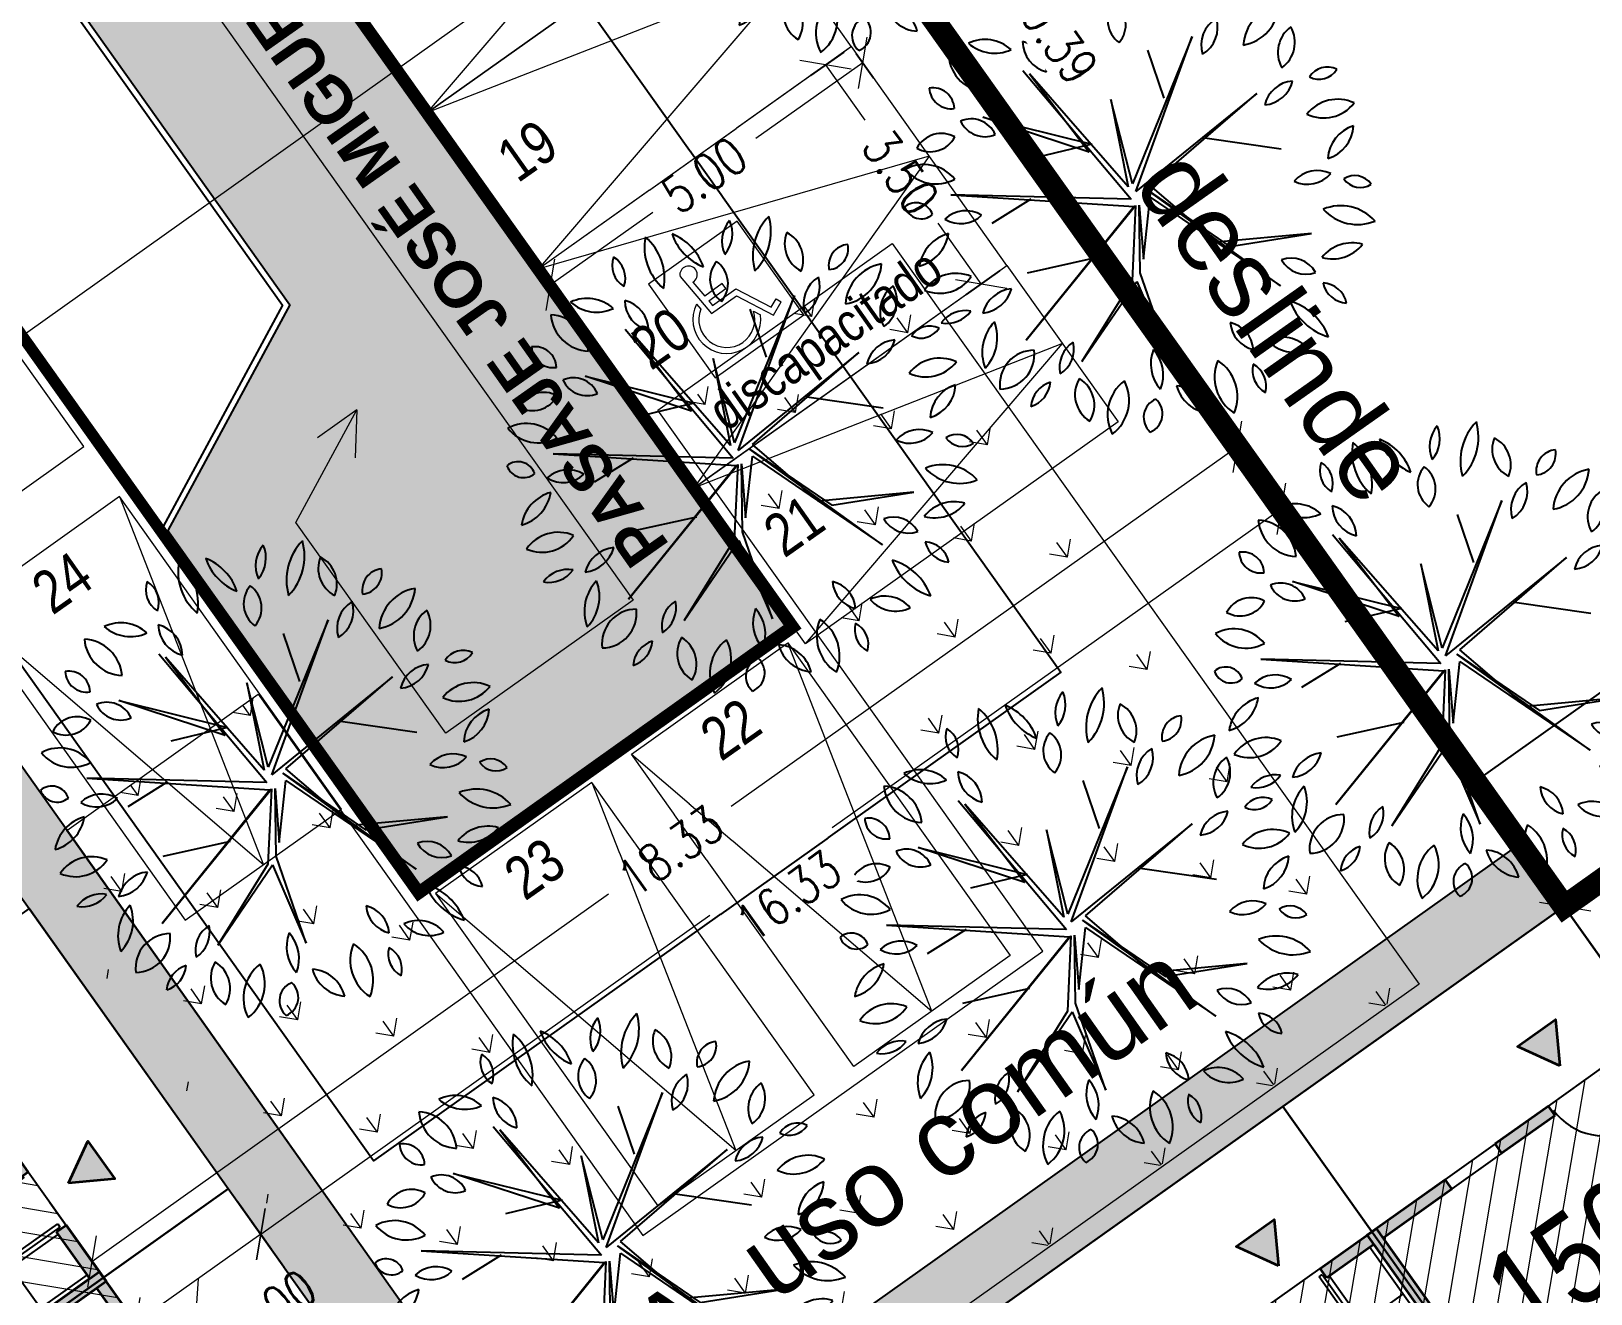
# Model space of a CAD drawing. Header units: metres. Extents: x 12 to 777, y -493 to 333.
# Drawn here: x 530 to 550.33, y -260.32 to -243.86 of the extents above; entities that cross this region are included whole.
import ezdxf
from ezdxf.enums import TextEntityAlignment as Align

# ---------------------------------------------------------------- set-up
doc = ezdxf.new("R2010")
doc.units = ezdxf.units.M
doc.header["$LTSCALE"] = 5
doc.header["$MEASUREMENT"] = 0
for name, pattern in [('CENTER2', [1.125, 0.75, -0.125, 0.125, -0.125]), ('DASHED2', [0.375, 0.25, -0.125]), ('HIDDEN', [0.375, 0.25, -0.125]), ('PHANTOM2', [1.25, 0.625, -0.125, 0.125, -0.125, 0.125, -0.125])]:
    doc.linetypes.add(name, pattern=pattern)
doc.layers.get('0').update_dxf_attribs({"color": 30})
for name, color, linetype, lineweight in [('A-ANNO-DIMS', 3, 'Continuous', 18), ('A-ANNO-TEXT', 3, 'Continuous', 18), ('A-DOOR-FULL', 4, 'Continuous', 25), ('A-ELEV-OVHD', 3, 'HIDDEN', 18), ('A-FLOR-PATT', 8, 'Continuous', 18), ('A-FLOR-STRS', 4, 'Continuous', 25), ('A-FLOR-WDWK', 4, 'Continuous', 25), ('A-FURN', 8, 'Continuous', 18), ('A-WALL-FULL', 7, 'Continuous', 35), ('A-WALL-PATT', 8, 'Continuous', 18), ('G-PLAN-OTLN', 7, 'Continuous', 35), ('U-ANNO-PATT', 8, 'Continuous', 18), ('U-ANNO-SYMB', 3, 'Continuous', 18), ('U-BLDG-TYPE', 7, 'Continuous', 35), ('U-CURB', 4, 'Continuous', 25), ('U-PARK-MNR', 255, 'Continuous', 13), ('U-PROP-NEW', 1, 'PHANTOM2', 50)]:
    doc.layers.add(name, color=color, linetype=linetype, lineweight=lineweight)
for name, color, linetype in [('U-BLDG', 7, 'Continuous'), ('U-PROP', 1, 'Continuous'), ('U-SDWK', 4, 'Continuous'), ('U-STRT', 4, 'Continuous'), ('U-VEGE', 70, 'Continuous')]:
    doc.layers.add(name, color=color, linetype=linetype)
doc.styles.add('E-ARIAL', font='arial.ttf')
doc.styles.add('E-ROMANS', font='romans.shx', dxfattribs={"width": 0.8})
doc.dimstyles.new('E-0200_TICK_24', dxfattribs={"dimscale": 0.001, "dimtxt": 480, "dimasz": 480, "dimexe": 240, "dimexo": 120, "dimgap": 240, "dimtad": 0, "dimzin": 0, "dimdsep": 46, "dimtxsty": 'E-ROMANS', "dimblk": 'OBLIQUE', "dimcen": 240, "dimclrd": 256, "dimclre": 256, "dimclrt": 256, "dimadec": 0, "dimazin": 0, "dimtfac": 1, "dimtmove": 1, "dimatfit": 3, "dimldrblk": 'OPEN90', "dimfxl": 1, "dimtfill": 1, "dimtolj": 1, "dimtzin": 0, "dimlwd": -1, "dimarcsym": 0})

# ---------------------------------------------------------------- blocks, each defined once
blk = doc.blocks.new('arbolito')
at = {"linetype": 'ByBlock'}
for p, q in [((-435.9256, -26.3309), (-435.8532, -27.2363)), ((-436.2486, -26.4124), (-435.8532, -26.8711)), ((-435.8894, -26.8983), (-436.2486, -26.4124)), ((-435.826, -27.1729), (-435.9075, -26.3671)), ((-435.9075, -26.3671), (-435.8894, -26.8983)), ((-436.6319, -26.6538), (-435.8622, -27.2786)), ((-435.8532, -27.2363), (-436.6319, -26.6538)), ((-435.3912, -26.8953), (-435.3127, -26.6327)), ((-435.8532, -26.8711), (-436.1459, -26.7534)), ((-435.6298, -26.7353), (-435.826, -27.1729)), ((-435.8079, -27.2182), (-435.0745, -26.7112)), ((-435.0745, -26.7112), (-435.7989, -27.1729)), ((-435.7989, -27.1729), (-435.6298, -26.7353)), ((-436.2936, -26.9224), (-436.5411, -26.9073)), ((-434.9689, -27.1639), (-435.8079, -27.2182)), ((-435.7264, -27.2363), (-434.9689, -27.1639)), ((-435.3369, -27.1971), (-435.0351, -27.4838)), ((-436.7556, -27.5291), (-435.8532, -27.2786)), ((-435.8622, -27.2786), (-436.7556, -27.5291)), ((-436.2001, -27.3812), (-436.5411, -27.2363)), ((-435.8532, -27.2786), (-436.1037, -27.5985)), ((-435.7536, -27.2454), (-435.5665, -27.7524)), ((-435.4669, -28.0845), (-435.7536, -27.2454)), ((-435.6117, -27.6921), (-435.7264, -27.2363)), ((-436.0433, -27.5895), (-435.8351, -27.2876)), ((-435.986, -27.5382), (-435.7626, -27.2876)), ((-435.8351, -27.2876), (-435.986, -27.5382)), ((-435.7626, -27.2876), (-435.4669, -28.0845)), ((-436.1037, -27.5985), (-436.5775, -27.7977)), ((-436.5775, -27.7977), (-436.0856, -27.6166)), ((-436.1822, -28.0663), (-436.0433, -27.5895)), ((-436.0856, -27.6166), (-436.1822, -28.0663)), ((-435.1651, -27.9517), (-435.6117, -27.6921)), ((-435.5665, -27.7524), (-435.1651, -27.9517))]:
    blk.add_line(p, q, dxfattribs=at)
for centre, radius, start, end in [((-435.6723, -26.087), 0.135, 125.40933, 202.71009), ((-435.875, -26.0291), 0.135, 305.40933, 22.71009), ((-435.3452, -26.1999), 0.2928, 133.81169, 194.30773), ((-435.8316, -26.0609), 0.2928, 313.81169, 14.30773), ((-436.0226, -26.144), 0.2149, 149.47372, 231.75859), ((-436.3406, -26.2036), 0.2149, 329.47372, 51.75859), ((-435.8748, -25.9958), 0.2103, 192.30595, 259.6849), ((-436.118, -26.2476), 0.2103, 12.30595, 79.6849), ((-435.1384, -26.1418), 0.2943, 163.46423, 212.79056), ((-435.668, -26.2174), 0.2943, 343.46423, 32.79056), ((-436.2957, -26.1795), 0.1161, 146.81507, 244.01934), ((-436.4437, -26.2203), 0.1161, 326.81507, 64.01934), ((-435.0833, -26.3473), 0.1729, 104.10036, 168.46502), ((-435.2949, -26.145), 0.1729, 284.10036, 348.46502), ((-435.6964, -26.2995), 0.1708, 145.52479, 220.83273), ((-435.9665, -26.3145), 0.1708, 325.52479, 40.83273), ((-436.5686, -26.4756), 0.1498, 25.45365, 116.6852), ((-436.5006, -26.2773), 0.1498, 205.45365, 296.6852), ((-435.2752, -26.4618), 0.1476, 103.89139, 198.90395), ((-435.4502, -26.3664), 0.1476, 283.89139, 18.90395), ((-434.886, -26.5821), 0.3032, 100.3005, 160.44765), ((-435.2259, -26.1823), 0.3032, 280.3005, 340.44765), ((-436.5415, -26.3874), 0.2105, 183.31893, 263.19036), ((-436.7766, -26.6086), 0.2105, 3.31893, 83.19036), ((-436.2175, -26.3869), 0.1434, 168.8066, 257.6391), ((-436.3888, -26.4991), 0.1434, 348.8066, 77.6391), ((-434.8225, -26.5501), 0.1648, 122.58173, 207.17999), ((-435.0579, -26.4865), 0.1648, 302.58173, 27.17999), ((-436.7822, -26.5887), 0.0949, 163.49335, 274.46973), ((-436.8658, -26.6563), 0.0949, 343.49335, 94.46973), ((-434.7372, -26.7537), 0.1148, 59.98145, 155.66759), ((-434.7844, -26.607), 0.1148, 239.98145, 335.66759), ((-436.7107, -26.902), 0.1625, 22.57231, 98.33354), ((-436.5842, -26.6788), 0.1625, 202.57231, 278.33354), ((-434.9231, -26.8768), 0.1707, 86.02822, 161.36976), ((-435.0731, -26.6519), 0.1707, 266.02822, 341.36976), ((-436.8388, -27.021), 0.218, 69.72014, 135.64891), ((-436.9192, -26.664), 0.218, 249.72014, 315.64891), ((-434.6939, -27.0592), 0.2365, 64.73526, 140.57812), ((-434.7756, -26.6952), 0.2365, 244.73526, 320.57812), ((-436.9745, -27.1828), 0.2058, 30.94824, 110.57839), ((-436.8703, -26.8843), 0.2058, 210.94824, 290.57839), ((-434.6096, -27.1482), 0.1697, 90.25287, 173.52208), ((-434.7789, -26.9594), 0.1697, 270.25287, 353.52208), ((-437.0241, -27.3406), 0.1622, 44.25765, 108.59266), ((-436.9596, -27.0738), 0.1622, 224.25765, 288.59266), ((-434.8589, -27.3649), 0.1674, 58.87476, 131.21352), ((-436.7477, -27.4131), 0.18, 60.50948, 129.29199), ((-436.773, -27.1171), 0.18, 240.50948, 309.29199), ((-434.8827, -27.0958), 0.1674, 238.87476, 311.21352), ((-434.6422, -27.3628), 0.1149, 28.19814, 112.19179), ((-434.5843, -27.2021), 0.1149, 208.19814, 292.19179), ((-437.0685, -27.2893), 0.2377, 280.87616, 345.44791), ((-436.7936, -27.5824), 0.2377, 100.87616, 165.44791), ((-434.7527, -27.6133), 0.2094, 29.1952, 106.7189), ((-434.6301, -27.3106), 0.2094, 209.1952, 286.7189), ((-436.8592, -27.7514), 0.1874, 54.97446, 151.37923), ((-436.9161, -27.5082), 0.1874, 234.97446, 331.37923), ((-434.707, -27.7932), 0.1938, 71.37117, 141.75354), ((-434.7973, -27.4896), 0.1938, 251.37117, 321.75354), ((-436.5628, -27.8455), 0.1609, 87.17243, 157.23647), ((-436.7032, -27.6226), 0.1609, 267.17243, 337.23647), ((-435.0392, -27.8284), 0.1658, 28.80716, 103.91988), ((-434.9338, -27.5876), 0.1658, 208.80716, 283.91988), ((-436.8275, -27.9317), 0.1502, 71.81925, 140.08176), ((-436.8958, -27.6927), 0.1502, 251.81925, 320.08176), ((-436.5751, -28.0177), 0.1673, 113.47529, 203.45596), ((-436.7951, -27.9309), 0.1673, 293.47529, 23.45596), ((-434.8579, -27.9208), 0.1087, 359.25572, 87.62866), ((-434.7447, -27.8136), 0.1087, 179.25572, 267.62866), ((-435.0951, -28.1243), 0.2491, 6.54869, 76.89113), ((-434.7911, -27.8533), 0.2491, 186.54869, 256.89113), ((-436.6772, -27.9831), 0.2286, 271.63276, 352.02679), ((-436.4442, -28.2434), 0.2286, 91.63276, 172.02679), ((-436.1133, -28.1412), 0.2057, 122.88731, 186.72533), ((-436.4293, -27.9926), 0.2057, 302.88731, 6.72533), ((-435.2302, -27.991), 0.1508, 173.64998, 254.65144), ((-435.42, -28.1197), 0.1508, 353.64998, 74.65144), ((-435.6643, -28.1738), 0.1616, 148.78766, 221.59771), ((-435.9234, -28.1974), 0.1616, 328.78766, 41.59771), ((-435.1369, -28.2892), 0.2074, 38.69621, 106.24155), ((-435.033, -27.9604), 0.2074, 218.69621, 286.24155), ((-436.3943, -28.297), 0.1056, 76.54191, 193.47743), ((-436.4724, -28.2189), 0.1056, 256.54191, 13.47743), ((-436.0541, -28.2697), 0.1953, 159.11699, 230.36062), ((-436.3612, -28.3505), 0.1953, 339.11699, 50.36062), ((-435.1657, -28.2638), 0.3174, 165.20711, 218.32175), ((-435.7217, -28.3795), 0.3174, 345.20711, 38.32175), ((-435.1433, -28.2603), 0.138, 156.77542, 231.28797), ((-435.3564, -28.3135), 0.138, 336.77542, 51.28797), ((-435.8523, -28.4148), 0.2331, 122.11699, 201.72753), ((-436.1927, -28.3037), 0.2331, 302.11699, 21.72753), ((-435.7228, -28.4658), 0.1815, 5.31956, 80.41897), ((-435.5119, -28.2701), 0.1815, 185.31956, 260.41897), ((-435.7457, -28.4479), 0.1341, 129.7475, 206.0709), ((-435.952, -28.4038), 0.1341, 309.7475, 26.0709)]:
    blk.add_arc(centre, radius, start, end, dxfattribs=at)
blk = doc.blocks.new('_Oblique')
at = {"color": 0, "linetype": 'ByBlock', "lineweight": -2}
blk.add_line((-0.5, -0.5), (0.5, 0.5), dxfattribs=at)
blk = doc.blocks.new('*D50')
at = {"layer": 'A-ANNO-DIMS', "ltscale": 5, "transparency": 16777216}
for p, q in [((546.295, -250.083), (540.441, -254.245)), ((532.989, -259.543), (538.843, -255.381))]:
    blk.add_line(p, q, dxfattribs=at)
at = {"layer": 'A-ANNO-DIMS', "lineweight": -2, "ltscale": 5, "transparency": 16777216}
for p, q in [((546.364, -250.181), (546.434, -250.279)), ((532.689, -259.121), (533.128, -259.739))]:
    blk.add_line(p, q, dxfattribs=at)
at = {"layer": 'A-ANNO-DIMS', "ltscale": 5, "transparency": 16777216, "xscale": 0.48, "yscale": 0.48, "zscale": 0.48}
for p, rotation in [((546.295, -250.083), 35.41278118758976), ((532.989, -259.543), 215.4127811875897)]:
    blk.add_blockref('_Oblique', p, dxfattribs=dict(at, rotation=rotation))
at = {"layer": 'A-ANNO-DIMS', "ltscale": 5, "transparency": 16777216, "insert": (539.869, -255.132), "char_height": 0.48, "attachment_point": 5, "rotation": 35.4128, "style": 'E-ROMANS', "bg_fill": 3, "box_fill_scale": 1.25, "bg_fill_color": 256, "bg_fill_true_color": 13158600, "bg_fill_transparency": 0}
blk.add_mtext('\\A1;16.33', dxfattribs=at)
blk = doc.blocks.new('_Open90')
at = {"color": 0, "linetype": 'ByBlock', "lineweight": -2}
for p, q in [((-0.5, 0.5), (0, 0)), ((0, 0), (-1, 0)), ((0, 0), (-0.5, -0.5))]:
    blk.add_line(p, q, dxfattribs=at)
blk = doc.blocks.new('*D52')
at = {"layer": 'A-ANNO-DIMS', "lineweight": -2, "ltscale": 5, "transparency": 16777216}
for p, q in [((545.811, -249.403), (545.582, -249.081)), ((530.876, -260.022), (530.647, -259.7))]:
    blk.add_line(p, q, dxfattribs=at)
at = {"layer": 'A-ANNO-DIMS', "ltscale": 5, "transparency": 16777216}
for p, q in [((545.721, -249.276), (539.124, -253.967)), ((530.786, -259.896), (537.525, -255.104))]:
    blk.add_line(p, q, dxfattribs=at)
at = {"layer": 'A-ANNO-DIMS', "ltscale": 5, "transparency": 16777216, "xscale": 0.48, "yscale": 0.48, "zscale": 0.48}
for p, rotation in [((545.721, -249.276), 35.41278118758976), ((530.786, -259.896), 215.4127811875897)]:
    blk.add_blockref('_Oblique', p, dxfattribs=dict(at, rotation=rotation))
at = {"layer": 'A-ANNO-DIMS', "ltscale": 5, "transparency": 16777216, "insert": (538.332, -254.547), "char_height": 0.48, "attachment_point": 5, "rotation": 35.4128, "style": 'E-ROMANS', "bg_fill": 3, "box_fill_scale": 1.25, "bg_fill_color": 256, "bg_fill_true_color": 13158600, "bg_fill_transparency": 0}
blk.add_mtext('\\A1;18.33', dxfattribs=at)
blk = doc.blocks.new('*D51')
at = {"layer": 'A-ANNO-DIMS', "lineweight": -2, "ltscale": 5, "transparency": 16777216}
for p, q in [((530.241, -259.13), (531.498, -260.898)), ((532.87, -259.376), (533.128, -259.739))]:
    blk.add_line(p, q, dxfattribs=at)
at = {"layer": 'A-ANNO-DIMS', "ltscale": 5, "transparency": 16777216}
for p, q in [((532.989, -259.543), (531.359, -260.702)), ((532.174, -260.123), (532.096, -261.256)), ((532.096, -261.256), (532.488, -260.978))]:
    blk.add_line(p, q, dxfattribs=at)
at = {"layer": 'A-ANNO-DIMS', "ltscale": 5, "transparency": 16777216, "xscale": 0.48, "yscale": 0.48, "zscale": 0.48, "rotation": 215.4127811875897}
blk.add_blockref('_Oblique', (531.359, -260.702), dxfattribs=at)
at = {"layer": 'A-ANNO-DIMS', "ltscale": 5, "transparency": 16777216, "insert": (533.16, -260.5), "char_height": 0.48, "attachment_point": 5, "rotation": 35.4128, "style": 'E-ROMANS', "bg_fill": 3, "box_fill_scale": 1.25, "bg_fill_color": 256, "bg_fill_true_color": 13158600, "bg_fill_transparency": 0}
blk.add_mtext('\\A1;2.00', dxfattribs=at)
at = {"layer": 'A-ANNO-DIMS', "ltscale": 5, "transparency": 16777216, "xscale": 0.48, "yscale": 0.48, "zscale": 0.48, "rotation": 35.41278118758976}
blk.add_blockref('_Oblique', (532.989, -259.543), dxfattribs=at)
blk = doc.blocks.new('*D59')
at = {"layer": 'A-ANNO-DIMS', "lineweight": -2, "ltscale": 5, "transparency": 16777216}
for p, q in [((533.834, -238.732), (534.659, -239.892)), ((526.547, -247.457), (525.42, -245.872))]:
    blk.add_line(p, q, dxfattribs=at)
at = {"layer": 'A-ANNO-DIMS', "ltscale": 5, "transparency": 16777216}
for p, q in [((534.52, -239.696), (531.51, -241.836)), ((525.559, -246.067), (529.912, -242.972))]:
    blk.add_line(p, q, dxfattribs=at)
at = {"layer": 'A-ANNO-DIMS', "ltscale": 5, "transparency": 16777216, "xscale": 0.48, "yscale": 0.48, "zscale": 0.48}
for p, rotation in [((534.52, -239.696), 35.41278118758976), ((525.559, -246.067), 215.4127811875897)]:
    blk.add_blockref('_Oblique', p, dxfattribs=dict(at, rotation=rotation))
at = {"layer": 'A-ANNO-DIMS', "ltscale": 5, "transparency": 16777216, "insert": (530.711, -242.404), "char_height": 0.48, "attachment_point": 5, "rotation": 35.4128, "style": 'E-ROMANS', "bg_fill": 3, "box_fill_scale": 1.25, "bg_fill_color": 256, "bg_fill_true_color": 13158600, "bg_fill_transparency": 0}
blk.add_mtext('\\A1;11.00', dxfattribs=at)
blk = doc.blocks.new('*D230')
at = {"layer": 'A-ANNO-DIMS', "lineweight": -2, "transparency": 16777216}
for p, q in [((540.752, -244.147), (540.976, -244.463)), ((536.677, -247.045), (536.901, -247.36))]:
    blk.add_line(p, q, dxfattribs=at)
at = {"layer": 'A-ANNO-DIMS', "transparency": 16777216}
for p, q in [((540.837, -244.267), (539.445, -245.257)), ((536.762, -247.165), (538.1, -246.214))]:
    blk.add_line(p, q, dxfattribs=at)
at = {"layer": 'A-ANNO-DIMS', "transparency": 16777216, "xscale": 0.48, "yscale": 0.48, "zscale": 0.48}
for p, rotation in [((540.837, -244.267), 35.41278118758976), ((536.762, -247.165), 215.4127811875897)]:
    blk.add_blockref('_Oblique', p, dxfattribs=dict(at, rotation=rotation))
at = {"layer": 'A-ANNO-DIMS', "transparency": 16777216, "insert": (538.771, -245.733), "char_height": 0.48, "attachment_point": 5, "rotation": 35.4128, "style": 'E-ROMANS', "bg_fill": 3, "box_fill_scale": 1.25, "bg_fill_color": 256, "bg_fill_true_color": 13158600, "bg_fill_transparency": 0}
blk.add_mtext('\\A1;5.00', dxfattribs=at)
blk = doc.blocks.new('*D231')
at = {"layer": 'A-ANNO-DIMS', "lineweight": -2, "transparency": 16777216}
for p, q in [((540.591, -244.128), (540.157, -244.436)), ((542.619, -246.98), (542.185, -247.289))]:
    blk.add_line(p, q, dxfattribs=at)
at = {"layer": 'A-ANNO-DIMS', "transparency": 16777216}
for p, q in [((540.353, -244.297), (540.863, -245.015)), ((542.381, -247.15), (541.819, -246.36))]:
    blk.add_line(p, q, dxfattribs=at)
at = {"layer": 'A-ANNO-DIMS', "transparency": 16777216, "xscale": 0.48, "yscale": 0.48, "zscale": 0.48}
for p, rotation in [((540.353, -244.297), 125.4127811874746), ((542.381, -247.15), 305.4127811874746)]:
    blk.add_blockref('_Oblique', p, dxfattribs=dict(at, rotation=rotation))
at = {"layer": 'A-ANNO-DIMS', "transparency": 16777216, "insert": (541.331, -245.695), "char_height": 0.48, "attachment_point": 5, "rotation": 305.4128, "style": 'E-ROMANS', "bg_fill": 3, "box_fill_scale": 1.25, "bg_fill_color": 256, "bg_fill_true_color": 13158600, "bg_fill_transparency": 0}
blk.add_mtext('\\A1;3.50', dxfattribs=at)
blk = doc.blocks.new('LB-SUP PATIOS$0$CASATIPO')
at = {"layer": 'A-FLOR-PATT'}
h = blk.add_hatch(dxfattribs=at)
h.set_pattern_fill('LINE', color=256, scale=0.1, angle=45, style=0)
h.set_pattern_definition([(45, (-6e-14, 0), (-0.224506, 0.224506), [])])
h.paths.add_polyline_path([(-0.075, 6.15), (4.575, 6.15), (4.575, 0), (-0.075, 0)])
at = {"layer": 'A-WALL-FULL'}
blk.add_hatch(color=254, dxfattribs=at).paths.add_polyline_path([(1.25, -0.342), (1.553, -0.866), (0.947, -0.866)])
at = {"layer": 'A-WALL-PATT'}
h = blk.add_hatch(color=256, dxfattribs=at)
h.paths.add_polyline_path([(0.825, 6.15), (-0.075, 6.15), (-0.075, 0), (0.825, 0), (0.825, 0.15), (0.075, 0.15), (0.075, 6), (0.825, 6)])
h.paths.add_polyline_path([(2.525, 0.15), (1.675, 0.15), (1.675, 0), (2.525, 0)])
h.paths.add_polyline_path([(4.575, 6.15), (3.325, 6.15), (3.325, 6), (4.425, 6), (4.425, 0.15), (3.325, 0.15), (3.325, 0), (4.575, 0)])
h.paths.add_polyline_path([(2.525, 6.15), (1.675, 6.15), (1.675, 6), (2.525, 6)])
at = {"layer": 'A-DOOR-FULL'}
for p, q in [((1.675, 6.15), (0.825, 6.15)), ((0.9, 6.07), (0.85, 6.07)), ((0.85, 6.07), (0.85, 5.27)), ((0.9, 5.27), (0.9, 6.07)), ((0.85, 5.27), (0.9, 5.27)), ((0.85, 0.88), (0.9, 0.88)), ((0.85, 0.08), (0.85, 0.88)), ((0.9, 0.88), (0.9, 0.08)), ((0.9, 0.08), (0.85, 0.08))]:
    blk.add_line(p, q, dxfattribs=at)
at = {"layer": 'A-DOOR-FULL', "color": 1}
blk.add_line((1.675, 0), (0.825, 0), dxfattribs=at)
at = {"layer": 'A-DOOR-FULL'}
for centre, start, end in [((0.847, 6.071), 273.7768, 359.9185), ((0.847, 0.079), 0.0815, 86.2232)]:
    blk.add_arc(centre, 0.803, start, end, dxfattribs=at)
at = {"layer": 'A-FLOR-STRS'}
for p, q in [((0.075, 3.025), (0.835, 3.025)), ((0.135, 2.9), (0.785, 2.9)), ((0.135, 2.7), (0.785, 2.7)), ((0.135, 2.5), (0.785, 2.5)), ((0.135, 2.3), (0.785, 2.3)), ((0.135, 2.1), (0.785, 2.1)), ((0.135, 1.9), (0.785, 1.9)), ((0.135, 1.7), (0.485, 1.7)), ((0.485, 1.7), (0.785, 1.7)), ((0.135, 1.5), (0.785, 1.5)), ((0.135, 1.3), (0.785, 1.3)), ((0.135, 1.1), (0.785, 1.1)), ((0.135, 0.9), (0.835, 0.9)), ((0.785, 0.9), (0.785, 0.15))]:
    blk.add_line(p, q, dxfattribs=at)
for points in [[(0.135, 0.15), (0.135, 3.025)], [(0.785, 3.025), (0.785, 1.873)], [(0.835, 1.902), (0.835, 3.025)], [(0.785, 1.873), (0.785, 0.9), (0.835, 0.9), (0.835, 1.902)]]:
    blk.add_lwpolyline(points, dxfattribs=at)
at = {"layer": 'A-FLOR-WDWK'}
for points in [[(2.525, 6.15), (3.325, 6.15)], [(2.525, 6), (3.325, 6)], [(2.525, 0.15), (3.325, 0.15)], [(2.525, 0), (3.325, 0)]]:
    blk.add_lwpolyline(points, dxfattribs=at)
at = {"layer": 'A-FURN'}
for p, q in [((0.695, 5.38), (0.695, 6)), ((0.075, 5.38), (0.695, 5.38)), ((0.145, 4.68), (0.145, 3.88)), ((0.645, 4.68), (0.145, 4.68)), ((0.645, 3.88), (0.645, 4.68)), ((0.075, 3.88), (0.695, 3.88))]:
    blk.add_line(p, q, dxfattribs=at)
blk.add_lwpolyline([(0.695, 3.88), (0.695, 5.38)], dxfattribs=at)
for centre, radius in [((0.243, 5.83), 0.0778), ((0.513, 5.83), 0.0778), ((0.243, 5.53), 0.0778), ((0.513, 5.53), 0.0778), ((0.195, 4.323), 0.019), ((0.195, 4.323), 0.019), ((0.393, 4.209), 0.0275), ((0.393, 4.209), 0.0275)]:
    blk.add_circle(centre, radius, dxfattribs=at)
for centre, radius, start, end in [((0.273, 4.218), 0.075, 100.3812, 172.77), ((0.273, 4.218), 0.075, 100.3812, 172.77), ((0.395, 3.554), 0.75, 90, 100.3812), ((0.395, 3.554), 0.75, 90, 100.3812), ((0.395, 3.554), 0.75, 79.6188, 90), ((0.395, 3.554), 0.75, 79.6188, 90), ((0.517, 4.218), 0.075, 7.23, 79.6188), ((0.517, 4.218), 0.075, 7.23, 79.6188), ((0.943, 4.133), 0.75, 172.77, 180), ((0.943, 4.133), 0.75, 172.77, 180), ((1.755, 4.133), 1.562, 179.9987, 185.0083), ((1.755, 4.133), 1.562, 179.9987, 185.0083), ((-0.153, 4.133), 0.75, 360, 7.23), ((-0.153, 4.133), 0.75, 360, 7.23), ((-0.965, 4.133), 1.562, 354.9917, 0.0013), ((-0.965, 4.133), 1.562, 354.9917, 0.0013), ((0.273, 4.006), 0.075, 187.23, 259.6188), ((0.273, 4.006), 0.075, 187.23, 259.6188), ((0.395, 4.67), 0.75, 259.6188, 270), ((0.395, 4.67), 0.75, 259.6188, 270), ((0.395, 4.67), 0.75, 270, 280.3812), ((0.395, 4.67), 0.75, 270, 280.3812), ((0.517, 4.006), 0.075, 280.3812, 352.77), ((0.517, 4.006), 0.075, 280.3812, 352.77)]:
    blk.add_arc(centre, radius, start, end, dxfattribs=at)
at = {"layer": 'A-WALL-FULL'}
for p, q in [((-0.075, 6.15), (-0.075, 0)), ((-0.075, 6.15), (0.825, 6.15)), ((0.825, 6.15), (0.825, 6)), ((0.075, 0.15), (0.075, 6)), ((0.825, 6), (0.075, 6)), ((0.075, 0.15), (0.825, 0.15)), ((0.825, 0.15), (0.825, 0)), ((0.825, 0), (-0.075, 0))]:
    blk.add_line(p, q, dxfattribs=at)
for points in [[(1.675, 6), (1.675, 6.15)], [(1.675, 6.15), (2.525, 6.15)], [(2.525, 6), (2.525, 6.15)], [(3.325, 6.15), (4.575, 6.15), (4.575, 0), (3.325, 0)], [(3.325, 6), (3.325, 6.15)], [(1.675, 6), (2.525, 6)], [(4.425, 6), (4.425, 0.15), (3.325, 0.15)], [(4.425, 6), (3.325, 6)], [(1.675, 0.15), (2.525, 0.15)], [(1.675, 0.15), (1.675, 0)], [(2.525, 0.15), (2.525, 0)], [(3.325, 0.15), (3.325, 0)], [(1.675, 0), (2.525, 0)]]:
    blk.add_lwpolyline(points, dxfattribs=at)
blk.add_lwpolyline([(1.25, -0.342), (1.553, -0.866), (0.947, -0.866)], close=True, dxfattribs=at)
blk = doc.blocks.new('*D394')
at = {"layer": 'A-ANNO-DIMS', "transparency": 16777216}
for p, q in [((532.961, -231.323), (549.994, -255.269)), ((541.477, -243.296), (542.453, -242.651)), ((542.453, -242.651), (542.732, -243.042))]:
    blk.add_line(p, q, dxfattribs=at)
at = {"layer": 'A-ANNO-DIMS', "lineweight": -2, "transparency": 16777216}
for p, q in [((533.058, -231.254), (533.156, -231.184)), ((550.083, -255.206), (550.189, -255.13))]:
    blk.add_line(p, q, dxfattribs=at)
at = {"layer": 'A-ANNO-DIMS', "transparency": 16777216, "xscale": 0.48, "yscale": 0.48, "zscale": 0.48}
for p, rotation in [((532.961, -231.323), 125.4251015630024), ((549.994, -255.269), 305.4251015630024)]:
    blk.add_blockref('_Oblique', p, dxfattribs=dict(at, rotation=rotation))
at = {"layer": 'A-ANNO-DIMS', "transparency": 16777216, "insert": (543.311, -243.856), "char_height": 0.48, "attachment_point": 5, "rotation": 305.4251, "style": 'E-ROMANS', "bg_fill": 3, "box_fill_scale": 1.25, "bg_fill_color": 256, "bg_fill_true_color": 13158600, "bg_fill_transparency": 0}
blk.add_mtext('\\A1;29.39', dxfattribs=at)
blk = doc.blocks.new('*D487')
at = {"layer": 'A-ANNO-DIMS', "lineweight": -2, "transparency": 16777216}
for p, q in [((553.63, -260.278), (553.561, -260.18)), ((538.981, -270.989), (539.053, -271.089))]:
    blk.add_line(p, q, dxfattribs=at)
at = {"layer": 'A-ANNO-DIMS', "transparency": 16777216}
for p, q in [((553.7, -260.376), (548.486, -264.085)), ((538.913, -270.894), (546.888, -265.221))]:
    blk.add_line(p, q, dxfattribs=at)
at = {"layer": 'A-ANNO-DIMS', "transparency": 16777216, "xscale": 0.48, "yscale": 0.48, "zscale": 0.48}
for p, rotation in [((553.7, -260.376), 35.42510156300668), ((538.913, -270.894), 215.4251015630067)]:
    blk.add_blockref('_Oblique', p, dxfattribs=dict(at, rotation=rotation))
at = {"layer": 'A-ANNO-DIMS', "transparency": 16777216, "insert": (547.687, -264.653), "char_height": 0.48, "attachment_point": 5, "rotation": 35.4251, "style": 'E-ROMANS', "bg_fill": 3, "box_fill_scale": 1.25, "bg_fill_color": 256, "bg_fill_true_color": 13158600, "bg_fill_transparency": 0}
blk.add_mtext('\\A1;18.00', dxfattribs=at)
blk = doc.blocks.new('ESTACIONAMIENTO')
blk.add_lwpolyline([(-2.5, -5), (0, -5), (0, 0), (-2.5, 0)], close=True)
blk.add_lwpolyline([(-2.5, -5), (-1.25, 0), (0, -5)])
blk = doc.blocks.new('ISA')
for p, q in [((0, 25), (0, 0)), ((23.68, 25), (0, 25)), ((23.68, 0), (23.68, 25)), ((6.58, 22.37), (7.5, 11.84)), ((8.13, 19.74), (8.47, 15.79)), ((6, 15.41), (6.12, 13.96)), ((13.16, 15.79), (8.47, 15.79)), ((8.59, 14.47), (8.7, 13.16)), ((8.59, 14.47), (13.16, 14.47)), ((13.16, 14.47), (13.16, 15.79)), ((7.5, 11.84), (14.11, 11.84)), ((8.7, 13.16), (14.92, 13.16)), ((14.11, 11.84), (18.23, 3.75)), ((14.92, 13.16), (18.83, 5.46)), ((15.24, 7.02), (16.02, 5.48)), ((18.23, 3.75), (21.3, 5.12)), ((18.83, 5.46), (20.76, 6.32)), ((20.76, 6.32), (21.3, 5.12)), ((0, 0), (23.68, 0))]:
    blk.add_line(p, q)
for centre, radius, start, end in [((8.31, 21.62), 1.89, 264.3974, 156.5932), ((9.45, 8.88), 7.39, 117.8826, 332.6359), ((9.45, 8.88), 6.08, 123.2395, 342.159)]:
    blk.add_arc(centre, radius, start, end)
at = {"style": 'E-ROMANS', "width": 0.8, "flags": 9}
blk.add_attdef('ESTCODE', (0, 0), '', height=0.625, dxfattribs=at)

msp = doc.modelspace()

# ---------------------------------------------------------------- linework, layer by layer
at = {"layer": 'A-ELEV-OVHD', "ltscale": 5}
for q in [(533.73, -249.157), (534.219, -249.421)]:
    msp.add_line((534.242, -248.793), q, dxfattribs=at)
at = {"layer": 'U-ANNO-PATT', "linetype": 'DASHED2'}
msp.add_line((565.468, -241.807), (548.825, -253.64), dxfattribs=at)
at = {"layer": 'U-ANNO-PATT'}
for p, q in [((546.628, -255.107), (546.668, -254.872)), ((547.658, -256.555), (547.531, -256.376)), ((547.674, -256.544), (547.709, -256.335)), ((547.643, -256.566), (547.434, -256.531))]:
    msp.add_line(p, q, dxfattribs=at)
at = {"layer": 'U-PROP', "ltscale": 5}
msp.add_line((553.872, -260.74), (549.983, -255.27), dxfattribs=at)
at = {"layer": 'U-PROP'}
msp.add_lwpolyline([(554.608, -251.981), (549.983, -255.27), (553.872, -260.74), (554.626, -260.204), (557.357, -264.045), (560.085, -264.559), (562.387, -262.923)], close=True, dxfattribs=at)
at = {"layer": 'U-SDWK', "linetype": 'CENTER2'}
msp.add_line((565.468, -241.807), (548.823, -253.638), dxfattribs=at)

# ---------------------------------------------------------------- block references
at = {"layer": 'U-BLDG-TYPE', "rotation": 215.4098832671404}
msp.add_blockref('LB-SUP PATIOS$0$CASATIPO', (551.141, -256.901), dxfattribs=at)
at = {"layer": 'U-VEGE', "xscale": 2.41435241329312, "yscale": 2.41435241329312, "zscale": 2.41435241329312, "rotation": 35.41304824015687}
for p in [(1358.667, 413.944), (1352.587, 409.714), (1363.011, 407.798), (1356.948, 403.551)]:
    msp.add_blockref('arbolito', p, dxfattribs=at)

# ---------------------------------------------------------------- texts
at = {"layer": 'A-ANNO-TEXT', "style": 'E-ARIAL', "width": 0.8}
msp.add_text('150', height=1.2, rotation=35.1739, dxfattribs=at).set_placement((550.095, -259.858), align=Align.MIDDLE_CENTER)

# ---------------------------------------------------------------- dimensions: what is measured, and where the dimension line sits
at = {"layer": 'A-ANNO-DIMS', "ltscale": 5}
dim = msp.add_linear_dim(base=(534.52, -239.696), p1=(526.616, -247.555), p2=(533.765, -238.634), angle=35.4128, dimstyle='E-0200_TICK_24', dxfattribs=at)
dim.commit()
dim.dimension.update_dxf_attribs({"geometry": '*D59', "text_midpoint": (530.711, -242.404), "dimtype": 160})

# ---------------------------------------------------------------- next in the draw order: dimensions: what is measured, and where the dimension line sits
dim = msp.add_linear_dim(base=(532.989, -259.543), p1=(546.295, -250.083), p2=(532.62, -259.024), angle=215.4128, dimstyle='E-0200_TICK_24', dxfattribs=at)
dim.commit()
dim.dimension.update_dxf_attribs({"geometry": '*D50', "text_midpoint": (539.869, -255.132), "dimtype": 160})

# ---------------------------------------------------------------- next in the draw order: linework, layer by layer
at = {"layer": 'U-ANNO-PATT'}
for p, q in [((546.628, -255.107), (546.49, -254.912)), ((546.628, -255.107), (546.394, -255.067)), ((546.417, -256.359), (546.279, -256.165)), ((546.417, -256.359), (546.457, -256.124)), ((546.417, -256.359), (546.182, -256.319)), ((546.21, -257.585), (546.245, -257.376)), ((546.195, -257.596), (546.067, -257.417))]:
    msp.add_line(p, q, dxfattribs=at)
at = {"layer": 'U-PROP', "ltscale": 5}
msp.add_line((546.315, -257.878), (552.935, -267.188), dxfattribs=at)
at = {"layer": 'U-PROP'}
msp.add_lwpolyline([(551.142, -256.9), (551.098, -256.838), (551.098, -256.838), (549.983, -255.27), (546.315, -257.877), (552.936, -267.189), (557.357, -264.045), (554.626, -260.204), (553.872, -260.74)], close=True, dxfattribs=at)

# ---------------------------------------------------------------- next in the draw order: dimensions: what is measured, and where the dimension line sits
at = {"layer": 'A-ANNO-DIMS', "ltscale": 5}
dim = msp.add_linear_dim(base=(545.721, -249.276), p1=(530.945, -260.12), p2=(545.881, -249.501), angle=35.4128, dimstyle='E-0200_TICK_24', dxfattribs=at)
dim.commit()
dim.dimension.update_dxf_attribs({"geometry": '*D52', "text_midpoint": (538.332, -254.547), "dimtype": 160})

# ---------------------------------------------------------------- next in the draw order: linework, layer by layer
at = {"layer": 'U-ANNO-PATT'}
for p, q in [((541.213, -249.04), (541.075, -248.846)), ((541.213, -249.04), (541.253, -248.805)), ((541.213, -249.04), (540.978, -249)), ((542.465, -249.251), (542.327, -249.057)), ((542.465, -249.251), (542.505, -249.017)), ((542.465, -249.251), (542.231, -249.212)), ((539.749, -250.081), (539.789, -249.846)), ((539.749, -250.081), (539.515, -250.041)), ((539.749, -250.081), (539.611, -249.887)), ((541.002, -250.292), (541.041, -250.057)), ((541.002, -250.292), (540.767, -250.252)), ((541.002, -250.292), (540.864, -250.098)), ((542.254, -250.504), (542.294, -250.269)), ((542.254, -250.504), (542.019, -250.464)), ((542.254, -250.504), (542.116, -250.31)), ((543.506, -250.715), (543.546, -250.48)), ((543.506, -250.715), (543.271, -250.676)), ((543.506, -250.715), (543.368, -250.521)), ((540.79, -251.544), (540.652, -251.35)), ((540.79, -251.544), (540.83, -251.31)), ((540.79, -251.544), (540.555, -251.505)), ((542.042, -251.756), (541.904, -251.562)), ((542.042, -251.756), (542.082, -251.521)), ((542.042, -251.756), (541.808, -251.716)), ((543.295, -251.967), (543.157, -251.773)), ((543.295, -251.967), (543.334, -251.733)), ((543.295, -251.967), (543.06, -251.928)), ((544.547, -252.179), (544.409, -251.985)), ((544.547, -252.179), (544.587, -251.944)), ((544.547, -252.179), (544.312, -252.139)), ((532.853, -252.78), (532.757, -252.644)), ((532.854, -252.78), (532.893, -252.547)), ((532.854, -252.78), (532.62, -252.74)), ((541.831, -253.008), (541.693, -252.814)), ((541.831, -253.008), (541.871, -252.773)), ((541.831, -253.008), (541.596, -252.969)), ((543.083, -253.22), (542.945, -253.026)), ((543.083, -253.22), (543.123, -252.985)), ((543.083, -253.22), (542.848, -253.18)), ((544.335, -253.431), (544.197, -253.237)), ((544.335, -253.431), (544.375, -253.196)), ((544.335, -253.431), (544.101, -253.392)), ((545.588, -253.643), (545.45, -253.449)), ((545.588, -253.643), (545.627, -253.408)), ((531.39, -253.821), (531.293, -253.684)), ((531.39, -253.821), (531.429, -253.588)), ((545.588, -253.643), (545.353, -253.603)), ((531.39, -253.821), (531.157, -253.781)), ((532.642, -254.032), (532.504, -253.838)), ((532.642, -254.032), (532.682, -253.797)), ((532.642, -254.032), (532.407, -253.992)), ((533.894, -254.244), (533.756, -254.05)), ((533.894, -254.244), (533.934, -254.009)), ((533.894, -254.244), (533.659, -254.204)), ((542.872, -254.472), (542.734, -254.278)), ((542.872, -254.472), (542.911, -254.237)), ((542.872, -254.472), (542.637, -254.432)), ((544.124, -254.683), (543.986, -254.489)), ((544.124, -254.683), (544.164, -254.449)), ((544.124, -254.683), (543.889, -254.644)), ((545.376, -254.895), (545.238, -254.701)), ((545.376, -254.895), (545.416, -254.66)), ((531.178, -255.073), (531.04, -254.879)), ((531.178, -255.073), (531.218, -254.838)), ((545.376, -254.895), (545.141, -254.855)), ((531.178, -255.073), (530.943, -255.033)), ((532.43, -255.284), (532.292, -255.09)), ((532.43, -255.284), (532.47, -255.05)), ((532.43, -255.284), (532.196, -255.245)), ((533.683, -255.496), (533.545, -255.302)), ((533.683, -255.496), (533.722, -255.261)), ((533.683, -255.496), (533.448, -255.456)), ((534.935, -255.707), (534.797, -255.513)), ((534.935, -255.707), (534.975, -255.473)), ((534.935, -255.707), (534.7, -255.668)), ((543.912, -255.936), (543.774, -255.742)), ((543.912, -255.936), (543.952, -255.701)), ((543.912, -255.936), (543.678, -255.896)), ((545.165, -256.147), (545.027, -255.953)), ((545.165, -256.147), (545.204, -255.912)), ((530.986, -256.208), (531.006, -256.09)), ((545.165, -256.147), (544.93, -256.108)), ((532.219, -256.537), (532.081, -256.343)), ((532.219, -256.537), (532.259, -256.302)), ((532.219, -256.537), (531.984, -256.497)), ((533.471, -256.748), (533.333, -256.554)), ((533.471, -256.748), (533.511, -256.513)), ((533.471, -256.748), (533.236, -256.708)), ((534.723, -256.96), (534.585, -256.766)), ((534.723, -256.96), (534.763, -256.725)), ((542.449, -256.976), (542.311, -256.782)), ((542.449, -256.976), (542.488, -256.742)), ((534.723, -256.96), (534.489, -256.92)), ((535.976, -257.171), (535.838, -256.977)), ((535.976, -257.171), (536.015, -256.936)), ((542.449, -256.976), (542.214, -256.937)), ((543.701, -257.188), (543.563, -256.994)), ((543.701, -257.188), (543.741, -256.953)), ((535.976, -257.171), (535.741, -257.131)), ((543.701, -257.188), (543.466, -257.148)), ((544.953, -257.4), (544.993, -257.165)), ((544.953, -257.4), (544.718, -257.36)), ((544.953, -257.4), (544.815, -257.205)), ((532.027, -257.672), (532.047, -257.554)), ((546.179, -257.607), (545.971, -257.571)), ((533.26, -258), (533.122, -257.806)), ((533.26, -258), (533.299, -257.766)), ((540.985, -258.017), (541.024, -257.782)), ((533.26, -258), (533.025, -257.961)), ((534.512, -258.212), (534.552, -257.977)), ((540.985, -258.017), (540.75, -257.978)), ((540.985, -258.017), (540.847, -257.823)), ((542.237, -258.229), (542.277, -257.994)), ((534.512, -258.212), (534.277, -258.172)), ((534.512, -258.212), (534.374, -258.018)), ((535.764, -258.423), (535.804, -258.189)), ((542.237, -258.229), (542.002, -258.189)), ((542.237, -258.229), (542.099, -258.035)), ((543.489, -258.44), (543.529, -258.205)), ((535.764, -258.423), (535.529, -258.384)), ((535.764, -258.423), (535.626, -258.229)), ((537.017, -258.635), (537.056, -258.4)), ((543.489, -258.44), (543.255, -258.401)), ((543.489, -258.44), (543.351, -258.246)), ((544.746, -258.626), (544.781, -258.417)), ((537.017, -258.635), (536.782, -258.595)), ((537.016, -258.635), (536.878, -258.441)), ((544.716, -258.647), (544.507, -258.612)), ((544.731, -258.637), (544.604, -258.458)), ((539.521, -259.058), (539.561, -258.823)), ((539.521, -259.058), (539.286, -259.018)), ((539.521, -259.058), (539.383, -258.864)), ((534.3, -259.464), (534.34, -259.229)), ((540.773, -259.269), (540.538, -259.23)), ((540.773, -259.269), (540.635, -259.075)), ((540.773, -259.269), (540.813, -259.035)), ((534.3, -259.464), (534.066, -259.425)), ((534.3, -259.464), (534.162, -259.27)), ((542.026, -259.481), (541.888, -259.287)), ((542.026, -259.481), (542.065, -259.246)), ((535.553, -259.676), (535.318, -259.636)), ((535.553, -259.676), (535.415, -259.482)), ((535.553, -259.676), (535.592, -259.441)), ((542.026, -259.481), (541.791, -259.441)), ((543.267, -259.677), (543.14, -259.498)), ((543.282, -259.667), (543.317, -259.458)), ((536.805, -259.887), (536.667, -259.693)), ((536.805, -259.887), (536.845, -259.652)), ((543.252, -259.688), (543.043, -259.653)), ((536.805, -259.887), (536.57, -259.848)), ((538.057, -260.099), (537.919, -259.905)), ((538.057, -260.099), (538.097, -259.864)), ((538.057, -260.099), (537.822, -260.059)), ((539.309, -260.31), (539.171, -260.116)), ((539.31, -260.31), (539.349, -260.075)), ((539.31, -260.31), (539.075, -260.271)), ((540.562, -260.522), (540.601, -260.287))]:
    msp.add_line(p, q, dxfattribs=at)
at = {"layer": 'U-PROP'}
msp.add_lwpolyline([(546.315, -257.877), (542.648, -260.485), (549.268, -269.797), (552.936, -267.189)], close=True, dxfattribs=at)

# ---------------------------------------------------------------- next in the draw order: block references
at = {"layer": 'U-BLDG-TYPE', "rotation": 215.4098832671404}
msp.add_blockref('LB-SUP PATIOS$0$CASATIPO', (547.473, -259.509), dxfattribs=at)
at = {"layer": 'U-PARK-MNR', "ltscale": 5, "rotation": 215.4128236275148}
msp.add_blockref('ESTACIONAMIENTO', (528.645, -250.721), dxfattribs=at)
at = {"layer": 'U-VEGE', "xscale": 2.41435241329312, "yscale": 2.41435241329312, "zscale": 2.41435241329312, "rotation": 35.41304824015687}
msp.add_blockref('arbolito', (1367.891, 411.267), dxfattribs=at)

# ---------------------------------------------------------------- next in the draw order: texts
at = {"layer": 'A-ANNO-TEXT', "style": 'E-ARIAL', "width": 0.8}
msp.add_text('24', height=0.5633, rotation=35.1739, dxfattribs=at).set_placement((530.399, -251.047), align=Align.MIDDLE_CENTER)
at = {"layer": 'A-ANNO-TEXT', "char_height": 1, "attachment_point": 3, "style": 'E-ARIAL'}
for s, insert, rotation in [('deslinde', (548.166, -249.531), 305.1616), ('A. uso común', (544.698, -255.68), 35.1616)]:
    msp.add_mtext(s, dxfattribs=dict(at, insert=insert, rotation=rotation))

# ---------------------------------------------------------------- next in the draw order: dimensions: what is measured, and where the dimension line sits
at = {"layer": 'A-ANNO-DIMS', "ltscale": 5}
dim = msp.add_linear_dim(base=(531.359, -260.702), p1=(532.801, -259.278), p2=(530.171, -259.032), angle=215.4128, dimstyle='E-0200_TICK_24', dxfattribs=at)
dim.commit()
dim.dimension.update_dxf_attribs({"geometry": '*D51', "text_midpoint": (532.683, -260.839), "dimtype": 160})

# ---------------------------------------------------------------- next in the draw order: hatches: boundary and pattern name
at = {"layer": 'U-ANNO-PATT'}
h = msp.add_hatch(dxfattribs=at)
h.set_pattern_fill('DOTS', color=256, scale=2, style=0)
h.set_pattern_definition([(35.412824, (300.04399, -130.1316), (-0.02147906, 0.1379852), [0, -0.124904013])])
h.paths.add_polyline_path([(549.981, -255.268), (549.403, -254.454), (536.89, -263.351), (528.174, -251.048), (527.361, -251.628), (536.676, -264.729)])

# ---------------------------------------------------------------- next in the draw order: linework, layer by layer
msp.add_line((533.068, -259.136), (533.088, -259.018), dxfattribs=at)
at = {"layer": 'U-ANNO-PATT', "ltscale": 5}
msp.add_lwpolyline([(538.168, -248.796), (541.223, -246.623), (548.091, -256.283), (537.31, -263.944), (530.462, -254.277), (532.956, -252.502), (537.972, -259.557), (543.184, -255.851)], close=True, dxfattribs=at)
at = {"layer": 'U-PROP', "ltscale": 5}
msp.add_line((532.567, -258.951), (513.009, -272.857), dxfattribs=at)
at = {"layer": 'U-PROP'}
for points in [[(529.97, -255.297), (520.191, -262.25), (522.789, -265.904), (532.567, -258.951)], [(532.567, -258.951), (522.789, -265.904), (525.396, -269.571), (535.175, -262.618)]]:
    msp.add_lwpolyline(points, close=True, dxfattribs=at)
at = {"layer": 'U-STRT'}
msp.add_lwpolyline([(549.981, -255.268), (549.981, -255.268), (549.403, -254.454), (536.89, -263.351), (528.174, -251.048), (527.361, -251.628), (536.676, -264.729), (549.981, -255.268)], close=True, dxfattribs=at)

# ---------------------------------------------------------------- next in the draw order: block references
at = {"layer": 'U-BLDG-TYPE', "rotation": 125.4127811741644}
for p in [(530.929, -260.095), (533.536, -263.763)]:
    msp.add_blockref('LB-SUP PATIOS$0$CASATIPO', p, dxfattribs=at)

# ---------------------------------------------------------------- next in the draw order: dimensions: what is measured, and where the dimension line sits
at = {"layer": 'A-ANNO-DIMS', "color": 3}
dim = msp.add_linear_dim(base=(536.762, -247.165), p1=(540.682, -244.049), p2=(536.607, -246.947), angle=215.4128, dimstyle='E-0200_TICK_24', dxfattribs=at)
dim.commit()
dim.dimension.update_dxf_attribs({"geometry": '*D230', "text_midpoint": (538.771, -245.733), "dimtype": 160})

# ---------------------------------------------------------------- next in the draw order: hatches: boundary and pattern name
at = {"layer": 'U-ANNO-PATT'}
h = msp.add_hatch(dxfattribs=at)
h.set_pattern_fill('AR-SAND', color=256, scale=0.2, angle=35.4128, style=0)
h.set_pattern_definition([(72.91278, (879.90466, -196.16052), (-0.2335725, 0.30677125), [0, -0.304, 0, -0.34, 0, -0.325]), (42.91278, (879.90466, -196.1605), (-0.03859275, 0.665113), [0, -0.164, 0, -0.274, 0, -0.105]), (2.91278, (879.70417, -196.30307), (0.50694838, 0.36182842), [0, -0.1, 0, -0.36, 0, -0.47]), (352.91278, (879.70417, -196.30307), (0.3882817, 0.4914487), [0, -0.05, 0, -0.236, 0, -0.27])])
h.paths.add_polyline_path([(522.737, -235.731), (525.368, -236.173), (533.367, -247.424), (531.78, -250.366), (535.067, -254.989), (539.823, -251.607), (527.68, -234.529), (528.125, -231.9)])

# ---------------------------------------------------------------- next in the draw order: linework, layer by layer
at = {"layer": 'A-ELEV-OVHD', "color": 4, "ltscale": 100}
msp.add_lwpolyline([(523.357, -230.897), (537.845, -251.274), (535.402, -253.011), (533.448, -250.263), (534.242, -248.793)], dxfattribs=at)
at = {"layer": 'U-ANNO-SYMB', "ltscale": 5}
msp.add_lwpolyline([(525.648, -249.609), (526.228, -250.423), (537.228, -242.597), (536.648, -241.783)], dxfattribs=at)
at = {"layer": 'U-CURB', "ltscale": 5}
msp.add_lwpolyline([(523.144, -235.441), (525.368, -236.174), (533.367, -247.424), (531.78, -250.366), (535.067, -254.989), (539.823, -251.607), (527.681, -234.529), (527.719, -232.189)], close=True, dxfattribs=at)

# ---------------------------------------------------------------- next in the draw order: dimensions: what is measured, and where the dimension line sits
at = {"layer": 'A-ANNO-DIMS', "color": 3}
dim = msp.add_linear_dim(base=(542.381, -247.15), p1=(540.689, -244.058), p2=(542.717, -246.911), angle=125.4128, dimstyle='E-0200_TICK_24', dxfattribs=at)
dim.commit()
dim.dimension.update_dxf_attribs({"geometry": '*D231', "text_midpoint": (541.331, -245.695), "dimtype": 160})

# ---------------------------------------------------------------- next in the draw order: linework, layer by layer
at = {"layer": 'G-PLAN-OTLN', "ltscale": 8, "const_width": 0.15, "flags": 128}
msp.add_lwpolyline([(551.785, -225.891), (549.786, -222.758), (531.984, -231.815, 0.030129), (529.804, -233.063), (529.804, -233.063), (529.804, -233.063), (529.804, -233.063), (529.804, -233.063), (527.766, -234.511), (539.935, -251.627), (535.049, -255.101), (522.88, -237.985), (496.394, -256.816), (508.557, -273.935)], format="xyb", dxfattribs=at)
at = {"layer": 'U-BLDG', "ltscale": 0.4, "flags": 128}
msp.add_lwpolyline([(551.027, -229.351), (548.898, -226.015), (533.105, -234.05, 0.029014), (531.253, -235.102), (543.421, -252.215), (534.46, -258.587), (522.291, -241.471), (499.88, -257.405), (512.043, -274.525)], format="xyb", dxfattribs=at)
at = {"layer": 'U-PROP-NEW', "ltscale": 1.2, "const_width": 0.3}
msp.add_lwpolyline([(551.785, -225.891), (549.78, -222.731), (549.78, -222.731), (549.78, -222.731), (532.961, -231.323), (549.983, -255.27), (549.983, -255.27), (549.983, -255.27), (566.625, -243.434), (553.422, -224.865)], close=True, dxfattribs=at)
at = {"layer": 'U-STRT'}
msp.add_lwpolyline([(522.94, -235.488), (525.322, -236.247), (533.273, -247.43), (531.686, -250.372), (535.048, -255.1), (539.935, -251.626), (527.765, -234.51), (527.83, -232.011)], close=True, dxfattribs=at)

# ---------------------------------------------------------------- next in the draw order: block references
at = {"layer": 'U-VEGE', "xscale": 2.41435241329312, "yscale": 2.41435241329312, "zscale": 2.41435241329312, "rotation": 35.41304824015687}
for p in [(1360.051, 422.294), (1363.853, 417.32)]:
    msp.add_blockref('arbolito', p, dxfattribs=at)

# ---------------------------------------------------------------- next in the draw order: dimensions: what is measured, and where the dimension line sits
at = {"layer": 'A-ANNO-DIMS', "color": 3}
dim = msp.add_linear_dim(base=(549.994, -255.269), p1=(532.961, -231.323), p2=(549.985, -255.275), angle=125.4251, dimstyle='E-0200_TICK_24', dxfattribs=at)
dim.commit()
dim.dimension.update_dxf_attribs({"geometry": '*D394', "text_midpoint": (542.871, -243.238), "dimtype": 160})
at = {"layer": 'A-ANNO-DIMS'}
dim = msp.add_linear_dim(base=(553.7, -260.376), p1=(538.912, -270.891), p2=(553.7, -260.376), angle=35.4251, text='18.00', dimstyle='E-0200_TICK_24', dxfattribs=at)
dim.commit()
dim.dimension.update_dxf_attribs({"geometry": '*D487', "text_midpoint": (547.687, -264.653), "dimtype": 160})

# ---------------------------------------------------------------- next in the draw order: linework, layer by layer
at = {"layer": 'U-PARK-MNR'}
for p, q in [((541.703, -245.485), (536.614, -246.956)), ((541.703, -245.485), (538.642, -249.808)), ((540.172, -247.576), (540.212, -247.342)), ((540.172, -247.576), (539.939, -247.537)), ((540.172, -247.576), (540.075, -247.439)), ((541.425, -247.788), (541.287, -247.594)), ((541.425, -247.788), (541.464, -247.553)), ((541.425, -247.788), (541.19, -247.748)), ((538.785, -248.724), (538.688, -248.587)), ((538.785, -248.724), (538.824, -248.49)), ((539.961, -248.828), (539.823, -248.634)), ((539.961, -248.828), (540.001, -248.594)), ((538.785, -248.724), (538.551, -248.684)), ((539.961, -248.828), (539.726, -248.789))]:
    msp.add_line(p, q, dxfattribs=at)
msp.add_lwpolyline([(540.689, -244.058), (536.614, -246.956), (538.642, -249.808), (542.717, -246.911)], close=True, dxfattribs=at)

# ---------------------------------------------------------------- next in the draw order: block references
at = {"layer": 'U-PARK-MNR', "ltscale": 5, "xscale": -1}
for p, rotation in [((537.791, -239.983), 305.4125143032168), ((539.24, -242.021), 305.4125143032168), ((542.717, -246.911), 305.4125143032168), ((542.759, -255.908), 215.4125143032168)]:
    msp.add_blockref('ESTACIONAMIENTO', p, dxfattribs=dict(at, rotation=rotation))
at = {"layer": 'U-PARK-MNR', "xscale": 0.06000000000088499, "yscale": 0.06000000000088499, "zscale": 0.06000000000088499, "rotation": 35.41278118753181}
msp.add_blockref('ISA', (538.912, -248.378), dxfattribs=at)
at = {"layer": 'U-PARK-MNR', "ltscale": 5}
for p, rotation in [((532.006, -255.448), 215.4128236275148), ((538.165, -259.174), 215.4130480718139)]:
    msp.add_blockref('ESTACIONAMIENTO', p, dxfattribs=dict(at, rotation=rotation))

# ---------------------------------------------------------------- next in the draw order: texts
at = {"layer": 'A-ANNO-TEXT', "style": 'E-ARIAL', "width": 0.8}
for s, p in [('19', (536.463, -245.413)), ('20', (538.201, -247.858)), ('20', (538.201, -247.858)), ('21', (539.939, -250.303)), ('22', (539.114, -252.956)), ('23', (536.558, -254.774))]:
    msp.add_text(s, height=0.5633, rotation=35.1739, dxfattribs=at).set_placement(p, align=Align.MIDDLE_CENTER)
at = {"layer": 'A-ANNO-TEXT', "style": 'E-ARIAL'}
for s, insert, char_height, attachment_point, rotation in [('{\\fArial|b1|i0|c0|p34;PASAJE JOSÉ MIGUEL CARRERA }(EX PASAJE 5)', (537.839, -250.907), 0.6, 1, 125.1616), ('{\\fArial Narrow|b0|i0|c0|p34;      \\Pdiscapacitado}', (542.009, -247.19), 0.5, 9, 35.1616)]:
    msp.add_mtext(s, dxfattribs=dict(at, insert=insert, char_height=char_height, attachment_point=attachment_point, rotation=rotation))

doc.saveas('drawing.dxf')
